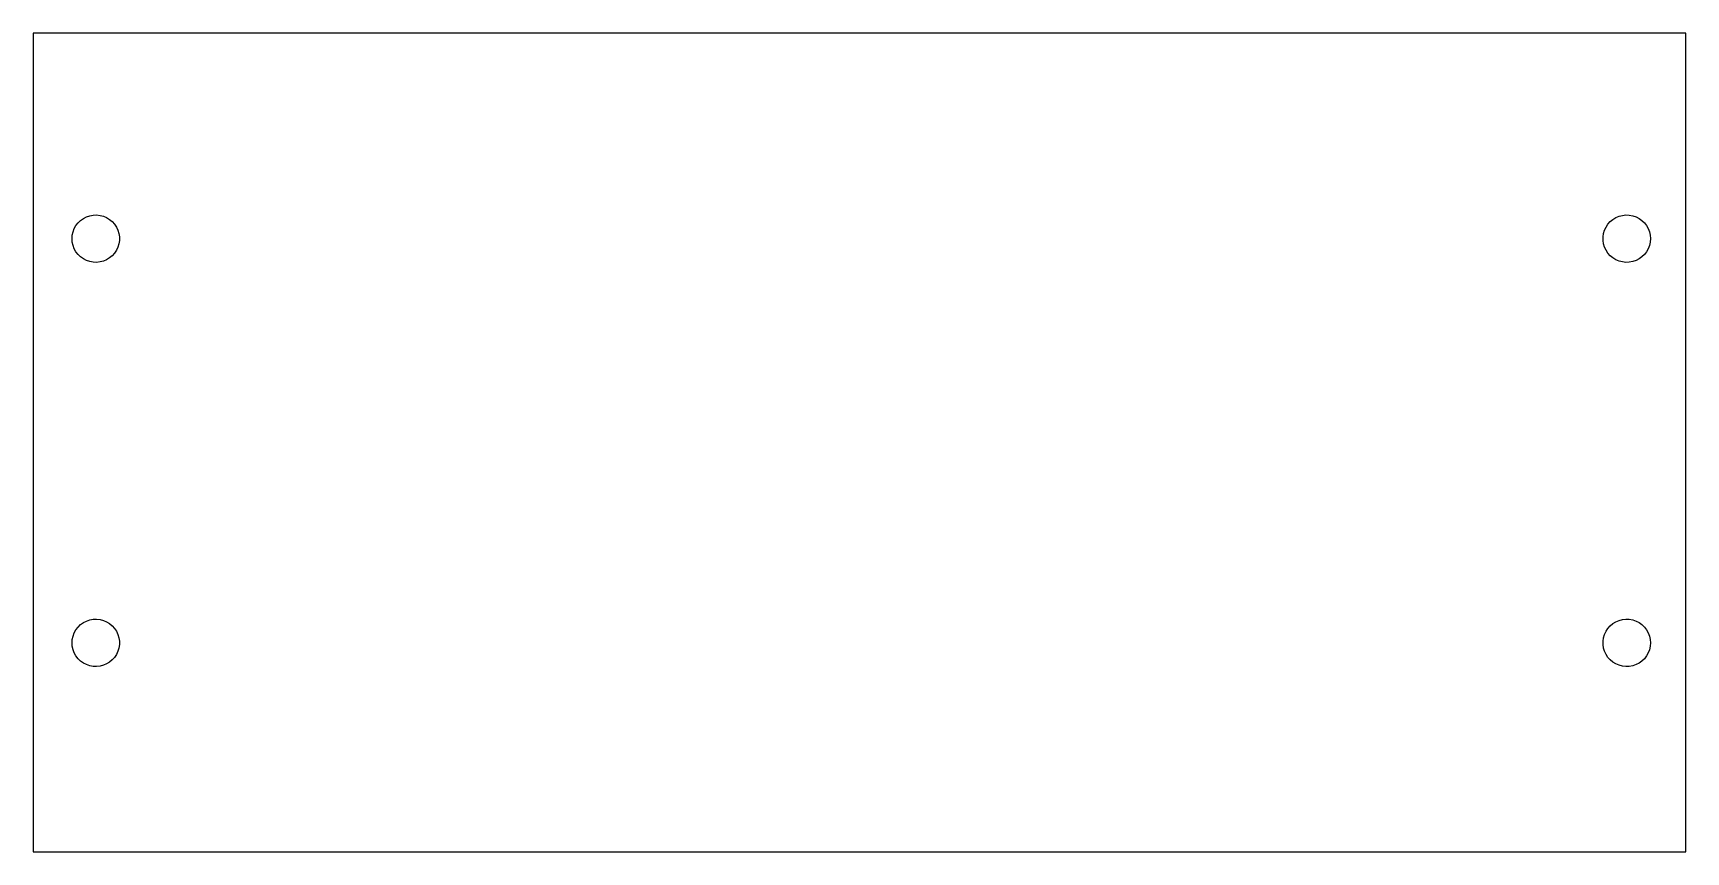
# Model space of a CAD drawing. Header units: metres. Extents: x 0 to 119, y 0 to 59.
import ezdxf

# ---------------------------------------------------------------- set-up
doc = ezdxf.new("R2010")
doc.units = ezdxf.units.M

msp = doc.modelspace()

# ---------------------------------------------------------------- linework, layer by layer
for p, q in [((118.65, 58.75), (0, 58.75)), ((0, 58.75), (0, 0)), ((118.65, 0), (118.65, 58.75)), ((3.0822, 44.938), (3.23389, 45.1344)), ((3.23389, 45.1344), (3.41255, 45.3067)), ((3.41255, 45.3067), (3.6144, 45.4511)), ((3.6144, 45.4511), (3.83511, 45.5646)), ((3.83511, 45.5646), (4.07001, 45.6447)), ((4.07001, 45.6447), (4.31406, 45.6898)), ((4.31406, 45.6898), (4.56209, 45.6989)), ((4.56209, 45.6989), (4.80878, 45.6717)), ((4.80878, 45.6717), (5.04889, 45.6089)), ((5.04889, 45.6089), (5.2773, 45.5119)), ((5.2773, 45.5119), (5.48915, 45.3826)), ((5.48915, 45.3826), (5.67992, 45.2238)), ((5.67992, 45.2238), (5.84554, 45.039)), ((113.054, 45.039), (113.22, 45.2238)), ((113.22, 45.2238), (113.411, 45.3826)), ((113.411, 45.3826), (113.623, 45.5119)), ((113.623, 45.5119), (113.851, 45.6089)), ((113.851, 45.6089), (114.091, 45.6717)), ((114.091, 45.6717), (114.338, 45.6989)), ((114.338, 45.6989), (114.586, 45.6898)), ((114.586, 45.6898), (114.83, 45.6447)), ((114.83, 45.6447), (115.065, 45.5646)), ((115.065, 45.5646), (115.286, 45.4511)), ((115.286, 45.4511), (115.487, 45.3067)), ((115.487, 45.3067), (115.666, 45.1344)), ((115.666, 45.1344), (115.818, 44.938)), ((2.79999, 44), (2.81812, 44.2475)), ((2.81812, 43.7525), (2.79999, 44)), ((2.81812, 44.2475), (2.87207, 44.4898)), ((2.87207, 44.4898), (2.96072, 44.7216)), ((2.96072, 44.7216), (3.0822, 44.938)), ((5.84554, 45.039), (5.98248, 44.832)), ((5.98248, 44.832), (6.08781, 44.6073)), ((6.08781, 44.6073), (6.15932, 44.3696)), ((6.15932, 44.3696), (6.19547, 44.1241)), ((6.19547, 44.1241), (6.19547, 43.8759)), ((112.705, 44.1241), (112.741, 44.3696)), ((112.705, 43.8759), (112.705, 44.1241)), ((112.741, 44.3696), (112.812, 44.6073)), ((112.812, 44.6073), (112.918, 44.832)), ((112.918, 44.832), (113.054, 45.039)), ((115.818, 44.938), (115.939, 44.7216)), ((115.939, 44.7216), (116.028, 44.4898)), ((116.028, 44.4898), (116.082, 44.2475)), ((116.082, 44.2475), (116.1, 44)), ((116.1, 44), (116.082, 43.7525)), ((2.87207, 43.5102), (2.81812, 43.7525)), ((2.96072, 43.2784), (2.87207, 43.5102)), ((3.0822, 43.062), (2.96072, 43.2784)), ((3.23389, 42.8656), (3.0822, 43.062)), ((3.41255, 42.6933), (3.23389, 42.8656)), ((5.67992, 42.7762), (5.48915, 42.6174)), ((5.84554, 42.961), (5.67992, 42.7762)), ((5.98248, 43.168), (5.84554, 42.961)), ((6.08781, 43.3927), (5.98248, 43.168)), ((6.15932, 43.6304), (6.08781, 43.3927)), ((6.19547, 43.8759), (6.15932, 43.6304)), ((112.741, 43.6304), (112.705, 43.8759)), ((112.812, 43.3927), (112.741, 43.6304)), ((112.918, 43.168), (112.812, 43.3927)), ((113.054, 42.961), (112.918, 43.168)), ((113.22, 42.7762), (113.054, 42.961)), ((113.411, 42.6174), (113.22, 42.7762)), ((115.666, 42.8656), (115.487, 42.6933)), ((115.818, 43.062), (115.666, 42.8656)), ((115.939, 43.2784), (115.818, 43.062)), ((116.028, 43.5102), (115.939, 43.2784)), ((116.082, 43.7525), (116.028, 43.5102)), ((3.6144, 42.5489), (3.41255, 42.6933)), ((3.83511, 42.4354), (3.6144, 42.5489)), ((4.07001, 42.3553), (3.83511, 42.4354)), ((4.31406, 42.3102), (4.07001, 42.3553)), ((4.56209, 42.3011), (4.31406, 42.3102)), ((4.80878, 42.3283), (4.56209, 42.3011)), ((5.04889, 42.3911), (4.80878, 42.3283)), ((5.2773, 42.4881), (5.04889, 42.3911)), ((5.48915, 42.6174), (5.2773, 42.4881)), ((113.623, 42.4881), (113.411, 42.6174)), ((113.851, 42.3911), (113.623, 42.4881)), ((114.091, 42.3283), (113.851, 42.3911)), ((114.338, 42.3011), (114.091, 42.3283)), ((114.586, 42.3102), (114.338, 42.3011)), ((114.83, 42.3553), (114.586, 42.3102)), ((115.065, 42.4354), (114.83, 42.3553)), ((115.286, 42.5489), (115.065, 42.4354)), ((115.487, 42.6933), (115.286, 42.5489)), ((3.83511, 16.5646), (4.07001, 16.6447)), ((4.07001, 16.6447), (4.31406, 16.6898)), ((4.31406, 16.6898), (4.56209, 16.6989)), ((4.56209, 16.6989), (4.80878, 16.6717)), ((4.80878, 16.6717), (5.04889, 16.6089)), ((113.851, 16.6089), (114.091, 16.6717)), ((114.091, 16.6717), (114.338, 16.6989)), ((114.338, 16.6989), (114.586, 16.6898)), ((114.586, 16.6898), (114.83, 16.6447)), ((114.83, 16.6447), (115.065, 16.5646)), ((2.81812, 15.2475), (2.87207, 15.4898)), ((2.87207, 15.4898), (2.96072, 15.7216)), ((2.96072, 15.7216), (3.0822, 15.938)), ((3.0822, 15.938), (3.23389, 16.1344)), ((3.23389, 16.1344), (3.41255, 16.3067)), ((3.41255, 16.3067), (3.6144, 16.4511)), ((3.6144, 16.4511), (3.83511, 16.5646)), ((5.04889, 16.6089), (5.2773, 16.5119)), ((5.2773, 16.5119), (5.48915, 16.3826)), ((5.48915, 16.3826), (5.67992, 16.2238)), ((5.67992, 16.2238), (5.84554, 16.039)), ((5.84554, 16.039), (5.98248, 15.832)), ((5.98248, 15.832), (6.08781, 15.6073)), ((6.08781, 15.6073), (6.15932, 15.3696)), ((112.741, 15.3696), (112.812, 15.6073)), ((112.812, 15.6073), (112.918, 15.832)), ((112.918, 15.832), (113.054, 16.039)), ((113.054, 16.039), (113.22, 16.2238)), ((113.22, 16.2238), (113.411, 16.3826)), ((113.411, 16.3826), (113.623, 16.5119)), ((113.623, 16.5119), (113.851, 16.6089)), ((115.065, 16.5646), (115.286, 16.4511)), ((115.286, 16.4511), (115.487, 16.3067)), ((115.487, 16.3067), (115.666, 16.1344)), ((115.666, 16.1344), (115.818, 15.938)), ((115.818, 15.938), (115.939, 15.7216)), ((115.939, 15.7216), (116.028, 15.4898)), ((116.028, 15.4898), (116.082, 15.2475)), ((2.79999, 15), (2.81812, 15.2475)), ((2.81812, 14.7525), (2.79999, 15)), ((2.87207, 14.5102), (2.81812, 14.7525)), ((2.96072, 14.2784), (2.87207, 14.5102)), ((3.0822, 14.062), (2.96072, 14.2784)), ((6.08781, 14.3927), (5.98248, 14.168)), ((6.15932, 14.6304), (6.08781, 14.3927)), ((6.15932, 15.3696), (6.19547, 15.1241)), ((6.19547, 14.8759), (6.15932, 14.6304)), ((6.19547, 15.1241), (6.19547, 14.8759)), ((112.705, 15.1241), (112.741, 15.3696)), ((112.705, 14.8759), (112.705, 15.1241)), ((112.741, 14.6304), (112.705, 14.8759)), ((112.812, 14.3927), (112.741, 14.6304)), ((112.918, 14.168), (112.812, 14.3927)), ((115.939, 14.2784), (115.818, 14.062)), ((116.028, 14.5102), (115.939, 14.2784)), ((116.082, 14.7525), (116.028, 14.5102)), ((116.082, 15.2475), (116.1, 15)), ((116.1, 15), (116.082, 14.7525)), ((3.23389, 13.8656), (3.0822, 14.062)), ((3.41255, 13.6933), (3.23389, 13.8656)), ((3.6144, 13.5489), (3.41255, 13.6933)), ((3.83511, 13.4354), (3.6144, 13.5489)), ((4.07001, 13.3553), (3.83511, 13.4354)), ((4.31406, 13.3102), (4.07001, 13.3553)), ((4.56209, 13.3011), (4.31406, 13.3102)), ((4.80878, 13.3283), (4.56209, 13.3011)), ((5.04889, 13.3911), (4.80878, 13.3283)), ((5.2773, 13.4881), (5.04889, 13.3911)), ((5.48915, 13.6174), (5.2773, 13.4881)), ((5.67992, 13.7762), (5.48915, 13.6174)), ((5.84554, 13.961), (5.67992, 13.7762)), ((5.98248, 14.168), (5.84554, 13.961)), ((113.054, 13.961), (112.918, 14.168)), ((113.22, 13.7762), (113.054, 13.961)), ((113.411, 13.6174), (113.22, 13.7762)), ((113.623, 13.4881), (113.411, 13.6174)), ((113.851, 13.3911), (113.623, 13.4881)), ((114.091, 13.3283), (113.851, 13.3911)), ((114.338, 13.3011), (114.091, 13.3283)), ((114.586, 13.3102), (114.338, 13.3011)), ((114.83, 13.3553), (114.586, 13.3102)), ((115.065, 13.4354), (114.83, 13.3553)), ((115.286, 13.5489), (115.065, 13.4354)), ((115.487, 13.6933), (115.286, 13.5489)), ((115.666, 13.8656), (115.487, 13.6933)), ((115.818, 14.062), (115.666, 13.8656)), ((0, 0), (118.65, 0))]:
    msp.add_line(p, q)

doc.saveas('drawing.dxf')
